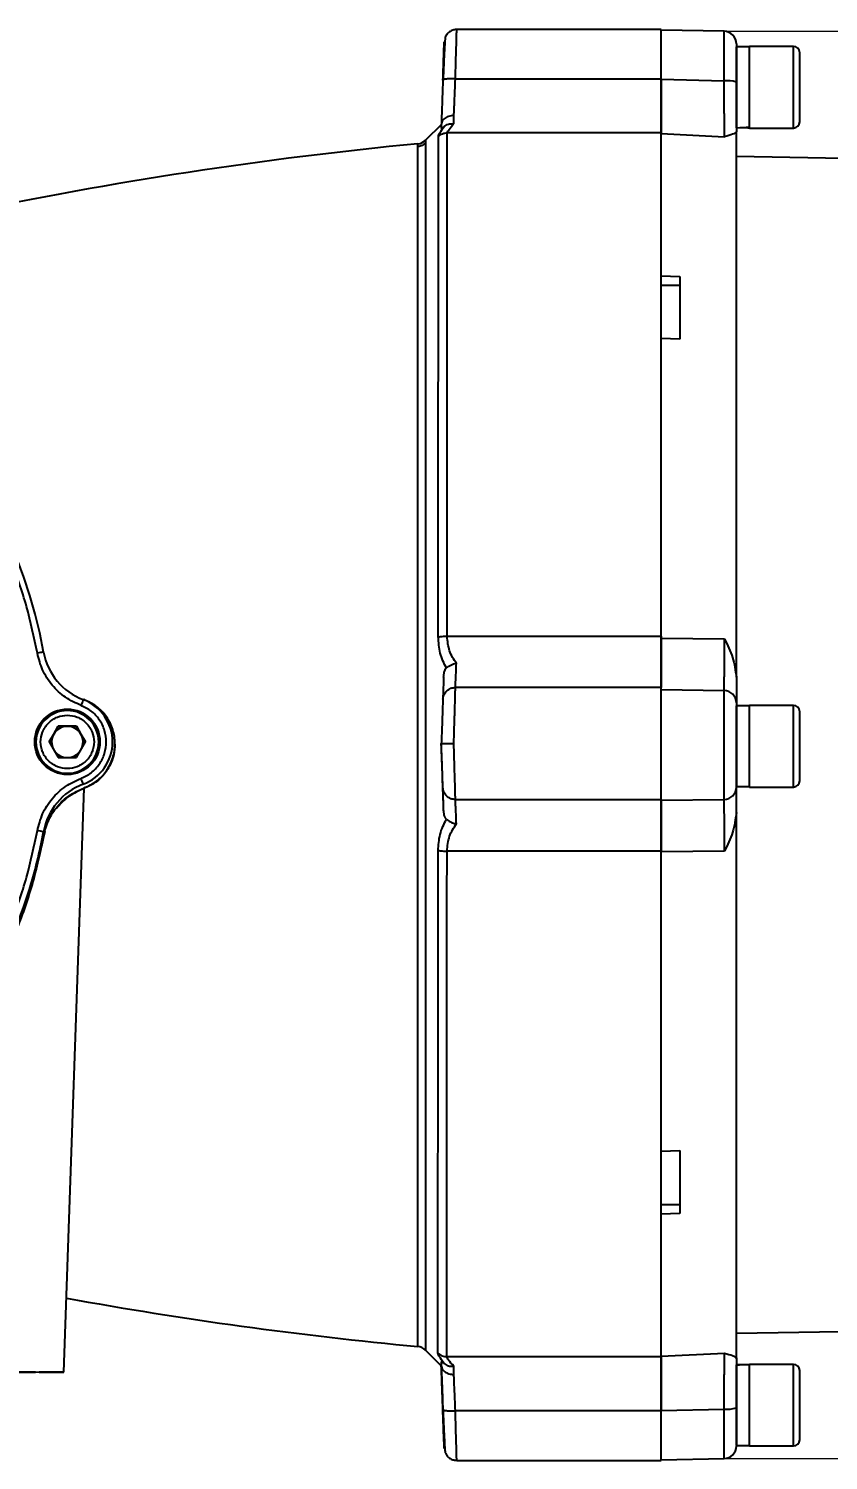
# Model space of a CAD drawing. Header units: millimetres. Extents: x 2379 to 4059, y 879 to 2067.
# Drawn here: x 3628 to 3755.4, y 1672 to 1900.1 of the extents above; entities that cross this region are included whole.
import ezdxf

# ---------------------------------------------------------------- set-up
doc = ezdxf.new("R2010")
doc.units = ezdxf.units.MM
doc.layers.add('AM_5', color=3, linetype='Continuous', lineweight=25)
doc.styles.add('SLDTEXTSTYLE1', font='txt.shx', dxfattribs={"width": 0.7, "bigfont": 'gbcbig.shx'})
doc.dimstyles.new('SLDDIMSTYLE12$0', dxfattribs={"dimtxt": 12, "dimasz": 10, "dimexe": 0, "dimexo": 0.0625, "dimgap": 0.875, "dimtad": 1, "dimdec": 1, "dimlfac": 1.8, "dimrnd": 1e-09, "dimzin": 12, "dimdsep": 46, "dimtxsty": 'SLDTEXTSTYLE1', "dimcen": 0.09, "dimdle": 8.16, "dimclrd": 3, "dimclre": 3, "dimadec": 0, "dimazin": 3, "dimtfac": 1, "dimtdec": 1, "dimtofl": 0, "dimtmove": 0, "dimatfit": 3, "dimfxl": 0, "dimfrac": 2, "dimtolj": 1, "dimlwd": 5, "dimlwe": 5, "dimarcsym": 0})

# ---------------------------------------------------------------- blocks, each defined once
blk = doc.blocks.new('*D34')
at = {"layer": 'AM_5', "color": 3, "lineweight": 5, "transparency": 16777216}
blk.add_line((3738.85, 1899.7), (3934.27, 1899.7), dxfattribs=at)
at = {"layer": 'AM_5', "color": 3, "linetype": 'Continuous', "lineweight": 5, "transparency": 16777216}
for p, q in [((3934.27, 1889.7), (3934.27, 1682.27)), ((3738.85, 1672.27), (3934.27, 1672.27))]:
    blk.add_line(p, q, dxfattribs=at)
at = {"layer": 'AM_5', "color": 3, "transparency": 16777216}
for points in [[(3932.6, 1889.7), (3935.93, 1889.7), (3934.27, 1899.7)], [(3932.6, 1682.27), (3935.93, 1682.27), (3934.27, 1672.27)]]:
    blk.add_solid(points, dxfattribs=at)
at = {"layer": 'Defpoints', "color": 0, "transparency": 16777216}
for p in [(3738.79, 1899.7), (3738.78, 1672.27), (3934.27, 1672.27)]:
    blk.add_point(p, dxfattribs=at)
at = {"layer": 'AM_5', "color": 0, "transparency": 16777216, "insert": (3927.39, 1785.99), "char_height": 12, "attachment_point": 5, "rotation": 90, "style": 'SLDTEXTSTYLE1'}
blk.add_mtext('\\A1;230', dxfattribs=at)

msp = doc.modelspace()

# ---------------------------------------------------------------- linework, layer by layer
at = {"color": 7, "linetype": 'Continuous', "lineweight": 25}
for p, q in [((3728.751, 1899.986), (3696.209, 1899.986)), ((3738.785, 1899.701), (3728.751, 1899.877)), ((3738.785, 1891.807), (3738.785, 1899.701)), ((3742.851, 1897.221), (3740.751, 1897.221)), ((3740.75, 1884.341), (3740.751, 1897.221)), ((3749.851, 1897.281), (3742.851, 1897.281)), ((3742.851, 1884.281), (3742.851, 1897.281)), ((3742.851, 1884.456), (3742.851, 1897.198)), ((3749.851, 1884.281), (3749.851, 1897.281)), ((3694.065, 1891.981), (3693.997, 1891.939)), ((3695.996, 1892.122), (3728.751, 1892.122)), ((3728.751, 1892.057), (3738.785, 1891.807)), ((3693.751, 1884.861), (3691.246, 1882.355)), ((3693.751, 1884.267), (3693.751, 1884.884)), ((3695.751, 1884.961), (3695.751, 1886.271)), ((3728.75, 1883.53), (3694.704, 1883.531)), ((3728.75, 1883.406), (3738.855, 1882.889)), ((3742.851, 1884.281), (3749.851, 1884.281)), ((3870.277, 1877.465), (3740.75, 1879.727)), ((3728.75, 1860.735), (3731.75, 1860.624)), ((3731.75, 1859.201), (3728.75, 1859.201)), ((3731.75, 1850.629), (3728.75, 1850.74)), ((3694.67, 1803.318), (3728.75, 1803.318)), ((3728.75, 1803.014), (3738.855, 1802.895)), ((3728.75, 1795.144), (3695.994, 1795.144)), ((3728.75, 1794.812), (3738.785, 1794.663)), ((3738.785, 1777.31), (3738.785, 1794.663)), ((3742.85, 1792.221), (3740.75, 1792.221)), ((3740.75, 1779.341), (3740.75, 1792.221)), ((3749.85, 1792.281), (3742.85, 1792.281)), ((3742.85, 1779.281), (3742.85, 1792.281)), ((3742.85, 1779.341), (3742.85, 1792.221)), ((3749.85, 1779.281), (3749.85, 1792.281)), ((3632.729, 1788.965), (3631.286, 1786.465)), ((3632.008, 1787.709), (3632.729, 1788.959)), ((3635.616, 1788.965), (3632.729, 1788.965)), ((3632.729, 1788.959), (3632.729, 1788.965)), ((3632.729, 1788.959), (3634.173, 1788.959)), ((3634.173, 1788.959), (3635.616, 1788.959)), ((3637.059, 1786.465), (3635.616, 1788.965)), ((3635.616, 1788.965), (3635.616, 1788.959)), ((3635.616, 1788.959), (3636.338, 1787.709)), ((3629.173, 1786.464), (3629.173, 1786.452)), ((3631.286, 1786.465), (3632.729, 1783.965)), ((3631.288, 1786.462), (3632.008, 1787.709)), ((3635.616, 1783.965), (3637.059, 1786.465)), ((3636.338, 1787.709), (3637.058, 1786.462)), ((3639.173, 1786.452), (3639.173, 1786.464)), ((3641.373, 1786.433), (3641.373, 1786.467)), ((3641.75, 1786.097), (3641.75, 1786.168)), ((3693.75, 1786.226), (3693.75, 1786.198)), ((3632.729, 1783.965), (3635.616, 1783.965)), ((3636.704, 1779.727), (3636.704, 1779.693)), ((3633.618, 1686.04), (3636.867, 1779.077)), ((3636.815, 1779.121), (3636.815, 1779.049)), ((3695.994, 1777.283), (3728.75, 1777.283)), ((3728.75, 1777.16), (3738.785, 1777.31)), ((3740.75, 1779.341), (3742.85, 1779.341)), ((3742.85, 1779.281), (3749.85, 1779.281)), ((3630.382, 1772.121), (3630.382, 1772.155)), ((3630.601, 1772.22), (3630.403, 1771.477)), ((3728.75, 1769.071), (3694.655, 1769.071)), ((3738.855, 1769.077), (3728.75, 1768.958)), ((3728.75, 1721.232), (3731.75, 1721.344)), ((3731.75, 1711.348), (3728.75, 1711.237)), ((3728.867, 1712.772), (3731.75, 1712.772)), ((3740.749, 1692.246), (3870.276, 1694.506)), ((3690.001, 1690.13), (3690.001, 1690.13)), ((3691.223, 1689.557), (3693.755, 1687.023)), ((3691.228, 1689.553), (3693.75, 1687.029)), ((3691.228, 1689.553), (3691.229, 1689.552)), ((3694.621, 1688.515), (3728.749, 1688.515)), ((3728.749, 1688.567), (3738.854, 1689.083)), ((3693.749, 1687.657), (3693.749, 1687.053)), ((3693.749, 1687.033), (3693.749, 1687.053)), ((3693.749, 1687.009), (3693.749, 1687.03)), ((3693.75, 1687.003), (3693.749, 1687.009)), ((3693.75, 1687.029), (3693.75, 1687.029)), ((3693.75, 1687.029), (3693.75, 1687.029)), ((3740.749, 1687.106), (3740.749, 1687.221)), ((3740.749, 1674.341), (3740.749, 1687.106)), ((3749.849, 1687.281), (3742.849, 1687.281)), ((3742.849, 1680.781), (3742.849, 1687.281)), ((3742.849, 1674.341), (3742.849, 1687.219)), ((3749.849, 1680.781), (3749.849, 1687.281)), ((3693.993, 1680.063), (3694.061, 1680.023)), ((3728.749, 1679.889), (3695.992, 1679.889)), ((3728.749, 1679.916), (3738.784, 1680.166)), ((3738.784, 1672.271), (3738.784, 1680.166)), ((3742.849, 1674.281), (3742.849, 1680.781)), ((3749.849, 1674.281), (3749.849, 1680.781)), ((3728.749, 1672.096), (3738.784, 1672.271)), ((3740.749, 1674.341), (3742.849, 1674.341)), ((3742.849, 1674.281), (3749.849, 1674.281)), ((3696.206, 1671.987), (3728.749, 1671.986))]:
    msp.add_line(p, q, dxfattribs=at)
at = {"color": 7, "linetype": 'Continuous', "lineweight": 25, "flags": 128}
msp.add_lwpolyline([(3695.749, 1685.685), (3695.749, 1685.865), (3695.749, 1686.039), (3695.749, 1686.209), (3695.749, 1686.374), (3695.749, 1686.534), (3695.749, 1686.688), (3695.749, 1686.838), (3695.749, 1686.982)], dxfattribs=at)
at = {"color": 7, "linetype": 'Continuous', "lineweight": 25}
msp.add_circle((3634.173, 1786.469), 5.2, dxfattribs=at)
for centre, radius, start, end in [((3738.751, 1897.702), 2, 359.99969, 88.99969), ((3749.851, 1896.281), 1, 359.99969, 89.99969), ((3739.266, 1886.478), 5.35, 73.89589, 95.15802), ((3749.851, 1885.281), 1, 269.99969, 359.99969), ((3689.831, 1883.767), 2, 275.4893, 315.06662), ((3752.861, 1227.892), 656.897, 95.489386, 101.924805), ((3551.673, 1786.467), 80, 10.30617, 79.69396), ((3650.879, 1683.87), 118.693, 99.94425, 100.42679), ((3640.221, 1802.569), 10, 190.30615, 249.41337), ((3945.485, 1676.427), 330.126, 159.28349, 159.4567), ((3634.173, 1786.467), 7.2, 359.99987, 69.41339), ((3738.755, 1792.668), 1.995, 0.12453, 89.12989), ((3634.173, 1786.452), 5.2, 0.00011, 179.99974), ((3634.173, 1786.464), 5, 359.99995, 179.99959), ((3749.85, 1791.281), 1, 359.99969, 89.99969), ((3634.173, 1786.459), 2.5, 89.99966, 149.9996), ((3634.173, 1786.459), 2.5, 29.99978, 89.99971), ((3634.173, 1786.464), 5, 179.99978, 359.99975), ((3634.173, 1786.452), 5, 179.99978, 359.99975), ((3634.173, 1786.459), 2.5, 149.99962, 207.09742), ((3634.173, 1786.459), 2.5, 332.90197, 29.99975), ((3634.173, 1786.467), 7.2, 290.58661, 359.99981), ((3634.173, 1786.459), 2.5, 212.9021, 265.89476), ((3634.173, 1786.459), 2.5, 274.10462, 327.09726), ((3640.221, 1770.366), 10, 110.58663, 169.69385), ((3322.809, 1662.628), 335.026, 20.45808, 20.62944), ((3749.85, 1780.281), 1, 269.99969, 359.99969), ((3738.755, 1779.305), 1.995, 270.86948, 359.87485), ((3551.673, 1786.467), 80, 280.30604, 349.69383), ((3551.75, 1786.095), 80, 281.36448, 349.47139), ((3551.673, 1786.433), 80, 342.76842, 349.69388), ((3608.349, 1655.184), 119.028, 79.33268, 79.81423), ((3640.221, 1770.331), 10, 168.01767, 169.69388), ((3751.572, 2344.135), 656.897, 259.692209, 264.621686), ((3689.814, 1688.139), 2, 45.01628, 84.62182), ((3689.814, 1688.138), 2, 44.96902, 84.62197), ((3749.849, 1686.281), 1, 359.99969, 89.99969), ((3739.265, 1685.494), 5.35, 264.84135, 286.10349), ((3749.849, 1675.281), 1, 269.99969, 359.99969), ((3738.749, 1674.271), 2, 270.99969, 359.99969)]:
    msp.add_arc(centre, radius, start, end, dxfattribs=at)
for centre, major_axis, ratio, start_param, end_param in [((3740.751, 1890.781), (11.154, 0), 0.5773503, 4.712389, 4.9017857), ((3742.851, 1890.781), (11.154, 0), 0.5773503, 4.6181163, 4.712389), ((3693.872, 1782.483), (-3.458, 99.039), 0.0000745, 4.6429335, 4.7499054), ((3690.412, 1782.605), (-3.337, 95.576), 0.0000745, 3.1448209, 3.1516235), ((3740.749, 1680.781), (11.154, 0), 0.5773503, 1.4765235, 1.5707963), ((3742.849, 1680.781), (11.154, 0), 0.5773503, 1.5707963, 1.760193)]:
    msp.add_ellipse(centre, major_axis=major_axis, ratio=ratio, start_param=start_param, end_param=end_param, dxfattribs=at)
for points, knots in [([(3694.375, 1898.781), (3694.359, 1898.655), (3694.327, 1898.405), (3694.243, 1896.834), (3694.142, 1894.636), (3694.068, 1892.864), (3694.031, 1891.983)], [0, 0, 0, 0, 0.254696, 0.5062842, 0.7546307, 1, 1, 1, 1]), ([(3696.288, 1899.985), (3696.1, 1899.977), (3695.71, 1899.96), (3695.154, 1899.717), (3694.667, 1899.322), (3694.47, 1898.957), (3694.372, 1898.775)], [0, 0, 0, 0, 0.23334994, 0.48489099, 0.74450802, 1, 1, 1, 1]), ([(3695.996, 1892.122), (3696.012, 1892.721), (3696.043, 1893.861), (3696.094, 1895.753), (3696.135, 1897.23), (3696.164, 1898.29), (3696.18, 1898.897), (3696.2, 1899.639), (3696.215, 1900.151), (3696.209, 1899.963), (3696.209, 1899.951)], [0, 0, 0, 0, 0.1406686, 0.2673929, 0.4783479, 0.5663563, 0.6529404, 0.7381007, 0.9838874, 1, 1, 1, 1]), ([(3728.751, 1892.122), (3728.751, 1893.184), (3728.751, 1895.31), (3728.751, 1897.879), (3728.751, 1899.647), (3728.751, 1899.871), (3728.751, 1899.983)], [0, 0, 0, 0, 0.2503661, 0.5007322, 0.7510982, 1, 1, 1, 1]), ([(3694.099, 1894.824), (3694.108, 1895.093), (3694.145, 1896.137), (3694.179, 1897.134), (3694.206, 1897.908), (3694.209, 1897.979), (3694.21, 1898.021)], [0, 0, 0, 0, 0.1366129, 0.5304212, 0.7239462, 1, 1, 1, 1]), ([(3750.851, 1890.781), (3750.851, 1891.473), (3750.851, 1892.537), (3750.851, 1893.818), (3750.851, 1894.699), (3750.851, 1895.409), (3750.851, 1896.094), (3750.851, 1896.207), (3750.851, 1896.281)], [0, 0, 0, 0, 0.2394568, 0.3683607, 0.5, 0.6316393, 0.7605432, 1, 1, 1, 1]), ([(3693.997, 1891.91), (3694.023, 1892.65), (3694.06, 1893.704), (3694.09, 1894.568), (3694.099, 1894.824)], [0, 0, 0, 0, 0.7030079, 1, 1, 1, 1]), ([(3693.997, 1891.939), (3693.979, 1891.418), (3693.943, 1890.402), (3693.894, 1888.98), (3693.826, 1887.033), (3693.782, 1885.788), (3693.751, 1884.902)], [0, 0, 0, 0, 0.1983107, 0.386023, 0.5632417, 1, 1, 1, 1]), ([(3695.996, 1892.122), (3695.745, 1892.127), (3695.359, 1892.135), (3694.895, 1892.12), (3694.575, 1892.098), (3694.32, 1892.067), (3694.116, 1892.029), (3694.082, 1891.997), (3694.065, 1891.981)], [0, 0, 0, 0, 0.2702959, 0.4157421, 0.5642569, 0.7127719, 0.8582187, 1, 1, 1, 1]), ([(3695.751, 1886.271), (3695.782, 1887.021), (3695.833, 1888.217), (3695.919, 1890.271), (3695.969, 1891.484), (3695.996, 1892.122)], [0, 0, 0, 0, 0.442556, 0.7070771, 1, 1, 1, 1]), ([(3728.75, 1883.406), (3728.75, 1883.687), (3728.75, 1884.249), (3728.751, 1886.267), (3728.751, 1888.916), (3728.751, 1891.009), (3728.751, 1892.057)], [0, 0, 0, 0, 0.25004665, 0.49944856, 0.74939592, 1, 1, 1, 1]), ([(3738.855, 1882.889), (3738.855, 1883.164), (3738.854, 1883.535), (3738.848, 1884.489), (3738.844, 1885.168), (3738.839, 1885.983), (3738.829, 1887.002), (3738.816, 1888.313), (3738.802, 1889.942), (3738.791, 1891.166), (3738.785, 1891.807)], [0, 0, 0, 0, 0.2442896, 0.3290361, 0.4144898, 0.500125, 0.5979924, 0.7157703, 0.8510724, 1, 1, 1, 1]), ([(3740.751, 1891.618), (3740.751, 1890.859), (3740.751, 1889.344), (3740.751, 1887.215), (3740.75, 1885.258), (3740.75, 1884.194), (3740.75, 1883.66)], [0, 0, 0, 0, 0.2507669, 0.5000113, 0.749245, 1, 1, 1, 1]), ([(3750.851, 1885.281), (3750.851, 1885.354), (3750.851, 1885.467), (3750.851, 1886.153), (3750.851, 1886.863), (3750.851, 1887.744), (3750.851, 1889.025), (3750.851, 1890.089), (3750.851, 1890.781)], [0, 0, 0, 0, 0.2394568, 0.3683607, 0.5, 0.6316393, 0.7605432, 1, 1, 1, 1]), ([(3693.29, 1882.953), (3693.33, 1883.115), (3693.415, 1883.456), (3693.938, 1884.156), (3694.211, 1884.521)], [0, 0, 0, 0, 0.4772622, 1, 1, 1, 1]), ([(3695.751, 1886.271), (3695.606, 1886.267), (3695.318, 1886.257), (3694.891, 1886.155), (3694.507, 1885.991), (3694.193, 1885.772), (3693.96, 1885.52), (3693.794, 1885.229), (3693.766, 1885.014), (3693.751, 1884.902)], [0, 0, 0, 0, 0.14037969, 0.27934696, 0.43421745, 0.57550646, 0.70514845, 0.84665009, 1, 1, 1, 1]), ([(3694.211, 1884.521), (3694.156, 1884.473), (3694.024, 1884.358), (3693.858, 1884.245), (3693.765, 1884.216), (3693.755, 1884.252), (3693.751, 1884.267)], [0, 0, 0, 0, 0.1458908, 0.3468199, 0.7287309, 1, 1, 1, 1]), ([(3694.211, 1884.521), (3694.308, 1884.598), (3694.508, 1884.755), (3694.871, 1884.898), (3695.289, 1884.984), (3695.584, 1884.97), (3695.751, 1884.961)], [0, 0, 0, 0, 0.23953147, 0.4944886, 0.71426187, 1, 1, 1, 1]), ([(3694.704, 1883.531), (3694.758, 1883.687), (3694.865, 1884.003), (3695.454, 1884.64), (3695.751, 1884.961)], [0, 0, 0, 0, 0.4963659, 1, 1, 1, 1]), ([(3691.246, 1882.345), (3691.246, 1882.35), (3691.246, 1882.354), (3691.246, 1881.903), (3691.246, 1881.9)], [0, 0, 0, 0, 0.9916131, 1, 1, 1, 1]), ([(3693.255, 1803.216), (3693.256, 1805.952), (3693.259, 1811.327), (3693.262, 1819.041), (3693.265, 1826.273), (3693.268, 1832.994), (3693.271, 1839.196), (3693.274, 1845.754), (3693.277, 1852.412), (3693.28, 1858.882), (3693.282, 1864.321), (3693.285, 1868.82), (3693.287, 1872.48), (3693.288, 1875.404), (3693.289, 1877.697), (3693.29, 1879.615), (3693.29, 1881.117), (3693.291, 1882.229), (3693.29, 1882.735), (3693.29, 1882.953)], [0, 0, 0, 0, 0.069544, 0.1366662, 0.2013664, 0.2636441, 0.3234991, 0.380931, 0.462516, 0.5386511, 0.6093347, 0.6745656, 0.7343428, 0.7886652, 0.8375319, 0.880942, 0.9303299, 0.9700165, 1, 1, 1, 1]), ([(3693.29, 1882.953), (3693.387, 1883.039), (3693.584, 1883.212), (3693.937, 1883.392), (3694.314, 1883.51), (3694.575, 1883.524), (3694.704, 1883.531)], [0, 0, 0, 0, 0.249112, 0.5020683, 0.7539601, 1, 1, 1, 1]), ([(3694.67, 1803.318), (3694.671, 1806.275), (3694.674, 1812.123), (3694.677, 1820.548), (3694.681, 1828.528), (3694.684, 1836.807), (3694.688, 1845.17), (3694.691, 1853.343), (3694.694, 1860.508), (3694.697, 1866.668), (3694.699, 1871.841), (3694.701, 1876.071), (3694.702, 1879.389), (3694.704, 1881.922), (3694.704, 1883.002), (3694.704, 1883.531)], [0, 0, 0, 0, 0.07474512, 0.1478589, 0.21934128, 0.28919219, 0.37976848, 0.46744598, 0.55222439, 0.63410347, 0.71308294, 0.78916257, 0.86234211, 0.93262132, 1, 1, 1, 1]), ([(3728.75, 1870.874), (3728.75, 1870.961), (3728.75, 1872.678), (3728.75, 1875.393), (3728.75, 1878.903), (3728.75, 1881.639), (3728.75, 1882.817), (3728.75, 1883.406)], [0, 0, 0, 0, 0.0131672, 0.2598754, 0.5065836, 0.7532918, 1, 1, 1, 1]), ([(3740.75, 1883.66), (3740.605, 1883.54), (3740.312, 1883.299), (3739.342, 1883.026), (3738.855, 1882.889)], [0, 0, 0, 0, 0.4975573, 1, 1, 1, 1]), ([(3690.001, 1690.13), (3690.001, 1690.219), (3690.001, 1690.4), (3690.002, 1691.746), (3690.002, 1693.912), (3690.002, 1696.993), (3690.003, 1700.977), (3690.003, 1704.685), (3690.003, 1707.529), (3690.003, 1709.161), (3690.004, 1710.864), (3690.004, 1712.638), (3690.004, 1714.483), (3690.004, 1716.397), (3690.004, 1719.283), (3690.005, 1723.457), (3690.006, 1729.322), (3690.007, 1736.186), (3690.008, 1743.132), (3690.008, 1749.904), (3690.009, 1756.274), (3690.009, 1763.124), (3690.01, 1770.436), (3690.011, 1778.182), (3690.012, 1786.197), (3690.012, 1794.202), (3690.013, 1801.917), (3690.014, 1809.202), (3690.014, 1816.028), (3690.015, 1822.38), (3690.016, 1828.465), (3690.016, 1834.236), (3690.017, 1839.649), (3690.018, 1843.509), (3690.018, 1846.063), (3690.018, 1847.509), (3690.018, 1848.895), (3690.018, 1850.223), (3690.019, 1851.494), (3690.019, 1852.71), (3690.019, 1855.827), (3690.02, 1860.551), (3690.02, 1866.276), (3690.021, 1871.12), (3690.021, 1875.065), (3690.021, 1878.111), (3690.022, 1880.242), (3690.022, 1881.552), (3690.022, 1881.702), (3690.022, 1881.776)], [0, 0, 0, 0, 0.0296529, 0.0597596, 0.0903203, 0.121335, 0.1528036, 0.1847262, 0.1939339, 0.2031788, 0.2124607, 0.2217798, 0.231136, 0.2405293, 0.2499597, 0.2723294, 0.297237, 0.3246821, 0.3546643, 0.3760668, 0.3985975, 0.4222564, 0.4470433, 0.4729582, 0.5000012, 0.5269362, 0.5527631, 0.5774817, 0.6010919, 0.6235936, 0.6449867, 0.6676297, 0.6888821, 0.7087436, 0.7151195, 0.7213375, 0.7273978, 0.7333003, 0.739045, 0.7446319, 0.750061, 0.7827354, 0.8150007, 0.8468569, 0.878304, 0.9093419, 0.9399706, 0.97019, 1, 1, 1, 1]), ([(3691.253, 1881.91), (3691.073, 1881.759), (3690.714, 1881.458), (3690.253, 1881.371), (3690.022, 1881.328)], [0, 0, 0, 0, 0.49992892, 1, 1, 1, 1]), ([(3691.246, 1881.9), (3691.246, 1881.511), (3691.246, 1880.731), (3691.246, 1878.403), (3691.246, 1875.247), (3691.245, 1871.212), (3691.245, 1866.362), (3691.244, 1860.737), (3691.244, 1854.393), (3691.243, 1847.39), (3691.242, 1839.795), (3691.242, 1831.683), (3691.241, 1823.13), (3691.24, 1814.22), (3691.239, 1805.037), (3691.238, 1795.671), (3691.237, 1786.211), (3691.236, 1776.749), (3691.235, 1767.376), (3691.234, 1758.181), (3691.234, 1749.253), (3691.233, 1740.679), (3691.232, 1732.54), (3691.231, 1724.916), (3691.23, 1717.879), (3691.23, 1711.497), (3691.229, 1705.832), (3691.229, 1700.937), (3691.228, 1696.862), (3691.228, 1693.64), (3691.228, 1691.324), (3691.228, 1689.852), (3691.228, 1689.653), (3691.228, 1689.553)], [0, 0, 0, 0, 0.03199971, 0.06426639, 0.09653306, 0.12879974, 0.16106642, 0.19333309, 0.22559977, 0.25786645, 0.29013312, 0.3223998, 0.35466647, 0.38693315, 0.41919983, 0.4514665, 0.48373318, 0.51599986, 0.54826653, 0.58053321, 0.61279988, 0.64506656, 0.67733324, 0.70959991, 0.74186659, 0.77413327, 0.80639994, 0.83866662, 0.87093329, 0.90319997, 0.93546665, 0.96773332, 1, 1, 1, 1]), ([(3728.75, 1860.735), (3728.75, 1862.681), (3728.75, 1864.723), (3728.75, 1866.424), (3728.75, 1866.504)], [0, 0, 0, 0, 0.9524087, 1, 1, 1, 1]), ([(3629.398, 1800.603), (3628.872, 1803.099), (3627.809, 1808.136), (3625.271, 1815.513), (3622.001, 1822.755), (3617.939, 1829.734), (3613.127, 1836.337), (3607.635, 1842.431), (3601.541, 1847.923), (3594.938, 1852.735), (3587.959, 1856.798), (3580.717, 1860.067), (3573.34, 1862.606), (3568.302, 1863.668), (3565.806, 1864.195)], [0, 0, 0, 0, 0.07995876, 0.16137147, 0.24414236, 0.32889261, 0.41421659, 0.49999999, 0.58577836, 0.67110241, 0.75585763, 0.83862366, 0.92003884, 1, 1, 1, 1]), ([(3728.75, 1850.74), (3728.75, 1851.973), (3728.75, 1854.958), (3728.75, 1857.631), (3728.75, 1859.201)], [0, 0, 0, 0, 0.4130428, 1, 1, 1, 1]), ([(3693.255, 1803.216), (3693.352, 1803.231), (3693.548, 1803.262), (3693.9, 1803.294), (3694.278, 1803.315), (3694.54, 1803.317), (3694.67, 1803.318)], [0, 0, 0, 0, 0.2475722, 0.5, 0.7524278, 1, 1, 1, 1]), ([(3694.561, 1798.254), (3694.181, 1799.014), (3693.445, 1800.489), (3693.317, 1802.325), (3693.255, 1803.216)], [0, 0, 0, 0, 0.5146876, 1, 1, 1, 1]), ([(3696.156, 1798.999), (3695.739, 1799.621), (3694.913, 1800.853), (3694.75, 1802.502), (3694.67, 1803.318)], [0, 0, 0, 0, 0.5050283, 1, 1, 1, 1]), ([(3728.75, 1794.812), (3728.75, 1795.038), (3728.75, 1795.491), (3728.75, 1797.369), (3728.75, 1799.914), (3728.75, 1801.98), (3728.75, 1803.014)], [0, 0, 0, 0, 0.2500652, 0.4994456, 0.7493864, 1, 1, 1, 1]), ([(3738.785, 1794.663), (3738.791, 1794.759), (3738.802, 1794.944), (3738.814, 1795.546), (3738.824, 1796.161), (3738.832, 1796.703), (3738.844, 1797.798), (3738.852, 1799.757), (3738.854, 1801.864), (3738.855, 1802.895)], [0, 0, 0, 0, 0.1490589, 0.284486, 0.365253, 0.4374072, 0.5004523, 0.7554674, 1, 1, 1, 1]), ([(3738.855, 1802.895), (3739.342, 1801.924), (3740.312, 1799.99), (3740.604, 1797.844), (3740.75, 1796.776)], [0, 0, 0, 0, 0.5024427, 1, 1, 1, 1]), ([(3636.353, 1792.273), (3635.506, 1792.664), (3633.783, 1793.46), (3631.691, 1795.45), (3630.107, 1797.863), (3629.632, 1799.7), (3629.398, 1800.603)], [0, 0, 0, 0, 0.2457963, 0.5, 0.7542037, 1, 1, 1, 1]), ([(3694.12, 1796.795), (3694.141, 1797.065), (3694.172, 1797.469), (3694.336, 1797.946), (3694.466, 1798.16), (3694.546, 1798.24), (3694.561, 1798.254)], [0, 0, 0, 0, 0.5019977, 0.7519527, 0.9535485, 1, 1, 1, 1]), ([(3694.561, 1798.254), (3694.659, 1798.338), (3694.861, 1798.511), (3695.252, 1798.725), (3695.691, 1798.899), (3696, 1798.966), (3696.156, 1798.999)], [0, 0, 0, 0, 0.2386671, 0.4926942, 0.7442037, 1, 1, 1, 1]), ([(3695.994, 1795.144), (3695.999, 1795.254), (3696.008, 1795.478), (3696.042, 1796.28), (3696.09, 1797.422), (3696.134, 1798.467), (3696.156, 1798.999)], [0, 0, 0, 0, 0.2356127, 0.4808109, 0.7356041, 1, 1, 1, 1]), ([(3694.12, 1796.795), (3694.104, 1796.343), (3694.073, 1795.437), (3694.036, 1794.391), (3694.008, 1793.586), (3693.999, 1793.347), (3693.995, 1793.228)], [0, 0, 0, 0, 0.2423696, 0.4853152, 0.7431963, 1, 1, 1, 1]), ([(3740.75, 1796.776), (3740.75, 1796.223), (3740.75, 1795.121), (3740.75, 1793.902), (3740.75, 1793.015), (3740.75, 1792.787), (3740.75, 1792.672)], [0, 0, 0, 0, 0.250755, 0.4999887, 0.7492331, 1, 1, 1, 1]), ([(3693.995, 1793.228), (3693.988, 1793.035), (3693.975, 1792.649), (3693.916, 1790.989), (3693.839, 1788.778), (3693.78, 1787.077), (3693.75, 1786.226)], [0, 0, 0, 0, 0.2501088, 0.5000493, 0.7500207, 1, 1, 1, 1]), ([(3693.995, 1793.228), (3694.03, 1793.472), (3694.104, 1793.979), (3694.572, 1794.623), (3695.236, 1795.063), (3695.748, 1795.118), (3695.994, 1795.144)], [0, 0, 0, 0, 0.2409388, 0.5005407, 0.7598409, 1, 1, 1, 1]), ([(3695.751, 1786.23), (3695.771, 1786.976), (3695.805, 1788.23), (3695.862, 1790.283), (3695.92, 1792.433), (3695.974, 1794.424), (3695.987, 1794.909), (3695.994, 1795.144)], [0, 0, 0, 0, 0.1721657, 0.2895759, 0.5005369, 0.7581236, 1, 1, 1, 1]), ([(3728.75, 1781.736), (3728.75, 1782.162), (3728.75, 1783.489), (3728.75, 1786.25), (3728.75, 1789.482), (3728.75, 1792.3), (3728.75, 1794.405), (3728.75, 1794.898), (3728.75, 1795.144)], [0, 0, 0, 0, 0.0861586, 0.2689269, 0.4516951, 0.6344634, 0.8172317, 1, 1, 1, 1]), ([(3640.373, 1786.469), (3640.32, 1787.081), (3640.213, 1788.334), (3639.342, 1790.05), (3638.042, 1791.468), (3636.907, 1792.009), (3636.353, 1792.273)], [0, 0, 0, 0, 0.24417795, 0.5, 0.75582205, 1, 1, 1, 1]), ([(3750.85, 1780.281), (3750.85, 1780.354), (3750.85, 1780.467), (3750.85, 1781.153), (3750.85, 1781.863), (3750.85, 1782.744), (3750.85, 1784.025), (3750.85, 1785.781), (3750.85, 1787.537), (3750.85, 1788.818), (3750.85, 1789.699), (3750.85, 1790.409), (3750.85, 1791.094), (3750.85, 1791.207), (3750.85, 1791.281)], [0, 0, 0, 0, 0.1197284, 0.1841803, 0.25, 0.3158197, 0.3802716, 0.5, 0.6197284, 0.6841803, 0.75, 0.8158197, 0.8802716, 1, 1, 1, 1]), ([(3629.923, 1786.465), (3629.979, 1787), (3630.067, 1787.822), (3630.597, 1788.812), (3631.145, 1789.492), (3631.826, 1790.044), (3632.816, 1790.557), (3634.173, 1790.818), (3635.53, 1790.557), (3636.519, 1790.044), (3637.2, 1789.492), (3637.749, 1788.812), (3638.279, 1787.822), (3638.366, 1787), (3638.423, 1786.465)], [0, 0, 0, 0, 0.11972842, 0.18418033, 0.25, 0.31581967, 0.38027158, 0.5, 0.61972842, 0.68418033, 0.75, 0.81581967, 0.88027158, 1, 1, 1, 1]), ([(3638.423, 1786.465), (3638.366, 1785.931), (3638.279, 1785.108), (3637.749, 1784.118), (3637.2, 1783.438), (3636.519, 1782.886), (3635.53, 1782.373), (3634.173, 1782.113), (3632.816, 1782.373), (3631.826, 1782.886), (3631.145, 1783.439), (3630.597, 1784.118), (3630.067, 1785.108), (3629.979, 1785.931), (3629.923, 1786.465)], [0, 0, 0, 0, 0.1197284, 0.1841803, 0.25, 0.3158197, 0.3802716, 0.5, 0.6197284, 0.6841803, 0.75, 0.8158197, 0.8802716, 1, 1, 1, 1]), ([(3636.353, 1780.665), (3636.907, 1780.93), (3638.042, 1781.471), (3639.342, 1782.889), (3640.213, 1784.605), (3640.32, 1785.858), (3640.373, 1786.469)], [0, 0, 0, 0, 0.244178, 0.5, 0.755822, 1, 1, 1, 1]), ([(3641.75, 1786.097), (3641.714, 1785.54), (3641.648, 1784.506), (3641.081, 1782.841), (3640.096, 1781.255), (3638.598, 1779.854), (3637.403, 1779.315), (3636.815, 1779.049)], [0, 0, 0, 0, 0.1824675, 0.3387374, 0.5719456, 0.7894595, 1, 1, 1, 1]), ([(3693.75, 1786.226), (3693.77, 1786.226), (3693.802, 1786.228), (3694.02, 1786.229), (3694.289, 1786.229), (3694.634, 1786.229), (3695.115, 1786.229), (3695.501, 1786.229), (3695.751, 1786.23)], [0, 0, 0, 0, 0.2060336, 0.3367467, 0.4847907, 0.6326865, 0.7619928, 1, 1, 1, 1]), ([(3693.995, 1779.197), (3693.988, 1779.396), (3693.974, 1779.793), (3693.916, 1781.466), (3693.839, 1783.681), (3693.78, 1785.378), (3693.75, 1786.226)], [0, 0, 0, 0, 0.2517027, 0.5016332, 0.7507978, 1, 1, 1, 1]), ([(3695.994, 1777.283), (3695.987, 1777.523), (3695.974, 1778.02), (3695.919, 1780.03), (3695.861, 1782.188), (3695.805, 1784.236), (3695.771, 1785.487), (3695.751, 1786.23)], [0, 0, 0, 0, 0.2427621, 0.5013465, 0.7114494, 0.8284362, 1, 1, 1, 1]), ([(3629.398, 1772.336), (3629.632, 1773.239), (3630.107, 1775.076), (3631.691, 1777.489), (3633.783, 1779.479), (3635.506, 1780.274), (3636.353, 1780.665)], [0, 0, 0, 0, 0.2457963, 0.5, 0.7542037, 1, 1, 1, 1]), ([(3636.815, 1779.049), (3635.989, 1778.683), (3634.28, 1777.924), (3633.019, 1776.541), (3632.368, 1775.826)], [0, 0, 0, 0, 0.4833289, 1, 1, 1, 1]), ([(3695.994, 1777.283), (3695.748, 1777.309), (3695.236, 1777.363), (3694.571, 1777.803), (3694.103, 1778.447), (3694.03, 1778.953), (3693.995, 1779.197)], [0, 0, 0, 0, 0.2401596, 0.4994595, 0.7590609, 1, 1, 1, 1]), ([(3694.12, 1775.61), (3694.104, 1776.072), (3694.071, 1776.997), (3694.035, 1778.046), (3694.007, 1778.839), (3693.999, 1779.078), (3693.995, 1779.197)], [0, 0, 0, 0, 0.2474466, 0.4951672, 0.7474842, 1, 1, 1, 1]), ([(3696.155, 1773.411), (3696.133, 1773.943), (3696.09, 1774.989), (3696.042, 1776.134), (3696.008, 1776.942), (3695.998, 1777.171), (3695.994, 1777.283)], [0, 0, 0, 0, 0.26432, 0.5190878, 0.7643113, 1, 1, 1, 1]), ([(3738.855, 1769.077), (3738.854, 1770.112), (3738.853, 1771.504), (3738.848, 1773.039), (3738.843, 1773.919), (3738.838, 1774.758), (3738.828, 1775.584), (3738.815, 1776.366), (3738.802, 1777.028), (3738.791, 1777.213), (3738.785, 1777.31)], [0, 0, 0, 0, 0.2442896, 0.329036, 0.4144898, 0.500125, 0.5979924, 0.7157703, 0.8510724, 1, 1, 1, 1]), ([(3740.75, 1775.197), (3740.75, 1775.749), (3740.75, 1776.851), (3740.75, 1778.07), (3740.75, 1778.957), (3740.75, 1779.186), (3740.75, 1779.3)], [0, 0, 0, 0, 0.250755, 0.4999887, 0.7492331, 1, 1, 1, 1]), ([(3694.558, 1774.157), (3694.496, 1774.233), (3694.347, 1774.413), (3694.175, 1774.922), (3694.141, 1775.342), (3694.12, 1775.61)], [0, 0, 0, 0, 0.2096697, 0.4969081, 1, 1, 1, 1]), ([(3728.75, 1768.958), (3728.75, 1769.99), (3728.75, 1772.052), (3728.75, 1774.596), (3728.75, 1776.478), (3728.75, 1776.933), (3728.75, 1777.16)], [0, 0, 0, 0, 0.2500466, 0.4994486, 0.7493959, 1, 1, 1, 1]), ([(3740.75, 1775.197), (3740.604, 1774.129), (3740.312, 1771.982), (3739.342, 1770.049), (3738.855, 1769.077)], [0, 0, 0, 0, 0.4975573, 1, 1, 1, 1]), ([(3693.241, 1769.172), (3693.3, 1770.041), (3693.427, 1771.886), (3694.167, 1773.371), (3694.558, 1774.157)], [0, 0, 0, 0, 0.4710631, 1, 1, 1, 1]), ([(3694.558, 1774.157), (3694.647, 1774.08), (3694.831, 1773.922), (3695.169, 1773.729), (3695.609, 1773.534), (3695.945, 1773.459), (3696.155, 1773.411)], [0, 0, 0, 0, 0.2180112, 0.4512605, 0.6551007, 1, 1, 1, 1]), ([(3694.655, 1769.071), (3694.737, 1769.891), (3694.903, 1771.548), (3695.735, 1772.786), (3696.155, 1773.411)], [0, 0, 0, 0, 0.4949431, 1, 1, 1, 1]), ([(3565.806, 1708.744), (3568.302, 1709.271), (3573.34, 1710.333), (3580.717, 1712.872), (3587.959, 1716.141), (3594.938, 1720.203), (3601.541, 1725.015), (3607.634, 1730.508), (3613.127, 1736.601), (3617.939, 1743.204), (3622.001, 1750.183), (3625.271, 1757.425), (3627.809, 1764.802), (3628.872, 1769.84), (3629.398, 1772.336)], [0, 0, 0, 0, 0.0799588, 0.1613715, 0.2441424, 0.3288926, 0.4142166, 0.5, 0.5857784, 0.6711024, 0.7558576, 0.8386237, 0.9200388, 1, 1, 1, 1]), ([(3693.206, 1689.093), (3693.206, 1689.634), (3693.207, 1690.739), (3693.208, 1693.312), (3693.209, 1696.67), (3693.211, 1700.934), (3693.213, 1706.133), (3693.216, 1712.307), (3693.219, 1719.471), (3693.223, 1727.624), (3693.226, 1735.95), (3693.23, 1744.179), (3693.233, 1752.1), (3693.237, 1760.453), (3693.239, 1766.245), (3693.241, 1769.172)], [0, 0, 0, 0, 0.0678553, 0.1385233, 0.2120041, 0.2882979, 0.3674046, 0.4493245, 0.5340576, 0.6216041, 0.7119641, 0.781597, 0.8528139, 0.9256148, 1, 1, 1, 1]), ([(3693.241, 1769.172), (3693.338, 1769.157), (3693.535, 1769.127), (3693.889, 1769.096), (3694.266, 1769.075), (3694.527, 1769.073), (3694.655, 1769.071)], [0, 0, 0, 0, 0.2497399, 0.5029105, 0.7545831, 1, 1, 1, 1]), ([(3694.621, 1688.515), (3694.621, 1689.055), (3694.622, 1690.158), (3694.623, 1692.725), (3694.624, 1696.077), (3694.626, 1700.34), (3694.629, 1705.546), (3694.631, 1711.738), (3694.634, 1718.934), (3694.638, 1727.136), (3694.641, 1735.524), (3694.645, 1743.822), (3694.648, 1751.818), (3694.652, 1760.257), (3694.654, 1766.112), (3694.655, 1769.071)], [0, 0, 0, 0, 0.06735202, 0.13760942, 0.210772, 0.28683951, 0.36581171, 0.44768837, 0.53246921, 0.62015397, 0.71074238, 0.78060555, 0.85210293, 0.92523443, 1, 1, 1, 1]), ([(3728.75, 1712.772), (3728.75, 1714.341), (3728.75, 1717.014), (3728.75, 1719.999), (3728.75, 1721.232)], [0, 0, 0, 0, 0.5869572, 1, 1, 1, 1]), ([(3694.201, 1687.411), (3693.906, 1687.803), (3693.342, 1688.554), (3693.25, 1688.919), (3693.206, 1689.093)], [0, 0, 0, 0, 0.5227417, 1, 1, 1, 1]), ([(3693.206, 1689.093), (3693.303, 1689.008), (3693.499, 1688.835), (3693.851, 1688.655), (3694.229, 1688.537), (3694.491, 1688.523), (3694.621, 1688.515)], [0, 0, 0, 0, 0.24757148, 0.49999997, 0.75242847, 1, 1, 1, 1]), ([(3695.749, 1686.982), (3695.43, 1687.326), (3694.796, 1688.007), (3694.679, 1688.347), (3694.621, 1688.515)], [0, 0, 0, 0, 0.5038209, 1, 1, 1, 1]), ([(3728.749, 1679.916), (3728.749, 1680.961), (3728.749, 1683.05), (3728.749, 1685.698), (3728.749, 1687.72), (3728.749, 1688.284), (3728.749, 1688.567)], [0, 0, 0, 0, 0.2500652, 0.4994456, 0.7493864, 1, 1, 1, 1]), ([(3738.784, 1680.166), (3738.79, 1680.807), (3738.801, 1682.03), (3738.814, 1683.509), (3738.824, 1684.598), (3738.831, 1685.364), (3738.843, 1686.652), (3738.852, 1688.232), (3738.853, 1688.803), (3738.854, 1689.083)], [0, 0, 0, 0, 0.1490589, 0.284486, 0.365253, 0.4374072, 0.5004523, 0.7554674, 1, 1, 1, 1]), ([(3738.854, 1689.083), (3739.341, 1688.946), (3740.311, 1688.674), (3740.604, 1688.433), (3740.749, 1688.313)], [0, 0, 0, 0, 0.5024427, 1, 1, 1, 1]), ([(3740.749, 1688.313), (3740.749, 1687.779), (3740.749, 1686.714), (3740.749, 1684.757), (3740.749, 1682.629), (3740.749, 1681.114), (3740.749, 1680.354)], [0, 0, 0, 0, 0.250755, 0.4999887, 0.7492331, 1, 1, 1, 1]), ([(3693.749, 1687.657), (3693.763, 1687.682), (3693.782, 1687.718), (3693.945, 1687.621), (3694.072, 1687.525), (3694.168, 1687.44), (3694.201, 1687.411)], [0, 0, 0, 0, 0.5401867, 0.7445987, 0.9130344, 1, 1, 1, 1]), ([(3693.749, 1687.053), (3693.749, 1687.053), (3693.749, 1687.052), (3693.75, 1687.044), (3693.75, 1687.039), (3693.75, 1687.036)], [0, 0, 0, 0, 0.54335301, 0.77773033, 1, 1, 1, 1]), ([(3693.75, 1687.036), (3693.783, 1686.865), (3693.849, 1686.517), (3694.291, 1686.067), (3694.835, 1685.81), (3695.344, 1685.698), (3695.613, 1685.69), (3695.749, 1685.685)], [0, 0, 0, 0, 0.2379715, 0.4837417, 0.7373053, 0.8676645, 1, 1, 1, 1]), ([(3693.75, 1687.036), (3693.76, 1686.759), (3693.779, 1686.205), (3693.811, 1685.285), (3693.855, 1684.036), (3693.915, 1682.312), (3693.966, 1680.842), (3693.993, 1680.063)], [0, 0, 0, 0, 0.144554, 0.2884649, 0.4330404, 0.6996445, 1, 1, 1, 1]), ([(3693.993, 1680.034), (3693.975, 1680.552), (3693.94, 1681.56), (3693.891, 1682.972), (3693.823, 1684.894), (3693.78, 1686.127), (3693.75, 1687.003)], [0, 0, 0, 0, 0.1994959, 0.3879677, 0.5656023, 1, 1, 1, 1]), ([(3694.201, 1687.411), (3694.298, 1687.335), (3694.499, 1687.179), (3694.861, 1687.04), (3695.282, 1686.955), (3695.579, 1686.972), (3695.749, 1686.982)], [0, 0, 0, 0, 0.2404123, 0.494136, 0.7097519, 1, 1, 1, 1]), ([(3750.849, 1680.781), (3750.849, 1681.473), (3750.849, 1682.537), (3750.849, 1683.818), (3750.849, 1684.699), (3750.849, 1685.409), (3750.849, 1686.094), (3750.849, 1686.207), (3750.849, 1686.281)], [0, 0, 0, 0, 0.2394568, 0.3683607, 0.5, 0.6316393, 0.7605432, 1, 1, 1, 1]), ([(3695.992, 1679.889), (3695.966, 1680.519), (3695.916, 1681.716), (3695.831, 1683.747), (3695.781, 1684.939), (3695.749, 1685.685)], [0, 0, 0, 0, 0.2929993, 0.5575399, 1, 1, 1, 1]), ([(3693.993, 1680.063), (3694.019, 1679.322), (3694.056, 1678.268), (3694.086, 1677.405), (3694.095, 1677.149)], [0, 0, 0, 0, 0.7030079, 1, 1, 1, 1]), ([(3694.206, 1673.952), (3694.207, 1673.94), (3694.211, 1673.805), (3694.191, 1674.366), (3694.144, 1675.718), (3694.074, 1677.729), (3694.022, 1679.22), (3693.993, 1680.034)], [0, 0, 0, 0, 0.0250103, 0.2767599, 0.5516114, 0.7552959, 1, 1, 1, 1]), ([(3694.027, 1680.021), (3694.064, 1679.106), (3694.108, 1678.04), (3694.146, 1677.217), (3694.151, 1677.101)], [0, 0, 0, 0, 0.8585954, 1, 1, 1, 1]), ([(3694.061, 1680.023), (3694.078, 1680.008), (3694.112, 1679.977), (3694.316, 1679.94), (3694.571, 1679.91), (3694.891, 1679.89), (3695.355, 1679.875), (3695.741, 1679.884), (3695.992, 1679.889)], [0, 0, 0, 0, 0.1418227, 0.2872629, 0.4357711, 0.5842791, 0.7297183, 1, 1, 1, 1]), ([(3696.206, 1671.987), (3696.203, 1672.097), (3696.197, 1672.323), (3696.152, 1674.015), (3696.095, 1676.073), (3696.041, 1678.059), (3696.009, 1679.258), (3695.992, 1679.889)], [0, 0, 0, 0, 0.2425723, 0.4965909, 0.7186726, 0.852027, 1, 1, 1, 1]), ([(3750.849, 1675.281), (3750.849, 1675.354), (3750.849, 1675.467), (3750.849, 1676.153), (3750.849, 1676.863), (3750.849, 1677.744), (3750.849, 1679.025), (3750.849, 1680.089), (3750.849, 1680.781)], [0, 0, 0, 0, 0.2394568, 0.3683607, 0.5, 0.6316393, 0.7605432, 1, 1, 1, 1]), ([(3694.095, 1677.149), (3694.104, 1676.88), (3694.141, 1675.836), (3694.175, 1674.839), (3694.202, 1674.065), (3694.205, 1673.994), (3694.206, 1673.952)], [0, 0, 0, 0, 0.1366127, 0.5304205, 0.7239453, 1, 1, 1, 1]), ([(3694.151, 1677.101), (3694.179, 1676.461), (3694.242, 1675.048), (3694.319, 1673.595), (3694.35, 1673.335), (3694.366, 1673.203)], [0, 0, 0, 0, 0.291344, 0.6435661, 1, 1, 1, 1]), ([(3694.368, 1673.198), (3694.466, 1673.016), (3694.663, 1672.65), (3695.15, 1672.255), (3695.706, 1672.013), (3696.096, 1671.996), (3696.284, 1671.988)], [0, 0, 0, 0, 0.255492, 0.515109, 0.7666501, 1, 1, 1, 1])]:
    msp.add_open_spline(points, degree=3, knots=knots, dxfattribs=at)
for points in [[(3728.751, 1892.057), (3728.751, 1893.111), (3728.751, 1895.218), (3728.751, 1897.772), (3728.751, 1899.536), (3728.751, 1899.763), (3728.751, 1899.877)], [(3740.751, 1897.702), (3740.751, 1897.613), (3740.751, 1897.435), (3740.751, 1896.055), (3740.751, 1894.064), (3740.751, 1892.434), (3740.751, 1891.618)], [(3728.751, 1892.122), (3728.751, 1891.081), (3728.751, 1889), (3728.751, 1886.37), (3728.75, 1884.364), (3728.75, 1883.808), (3728.75, 1883.53)], [(3728.75, 1803.318), (3728.75, 1806.612), (3728.75, 1813.201), (3728.75, 1822.753), (3728.75, 1831.937), (3728.75, 1840.64), (3728.75, 1848.776), (3728.75, 1856.261), (3728.75, 1863.016), (3728.75, 1868.971), (3728.75, 1874.069), (3728.75, 1878.234), (3728.75, 1881.514), (3728.75, 1882.858), (3728.75, 1883.53)], [(3740.75, 1796.776), (3740.75, 1800.427), (3740.75, 1807.731), (3740.75, 1818.374), (3740.75, 1828.617), (3740.75, 1838.318), (3740.75, 1847.357), (3740.75, 1855.619), (3740.75, 1863), (3740.75, 1869.405), (3740.75, 1874.76), (3740.75, 1878.968), (3740.75, 1882.088), (3740.75, 1883.136), (3740.75, 1883.66)], [(3731.75, 1860.624), (3731.75, 1859.048), (3731.75, 1855.895), (3731.75, 1852.384), (3731.75, 1850.629)], [(3728.75, 1803.014), (3728.75, 1805.928), (3728.75, 1811.756), (3728.75, 1820.25), (3728.75, 1828.479), (3728.75, 1836.35), (3728.75, 1843.851), (3728.75, 1848.444), (3728.75, 1850.74)], [(3728.75, 1803.318), (3728.75, 1802.29), (3728.75, 1800.235), (3728.75, 1797.701), (3728.75, 1795.823), (3728.75, 1795.37), (3728.75, 1795.144)], [(3636.815, 1779.121), (3637.509, 1779.446), (3638.898, 1780.095), (3640.487, 1781.807), (3641.516, 1783.876), (3641.867, 1786.168), (3641.516, 1788.461), (3640.487, 1790.53), (3638.898, 1792.241), (3637.509, 1792.891), (3636.815, 1793.216)], [(3728.75, 1785.986), (3728.75, 1787.057), (3728.75, 1789.197), (3728.75, 1792.059), (3728.75, 1793.259), (3728.75, 1793.859)], [(3740.75, 1792.672), (3740.75, 1792.505), (3740.75, 1792.173), (3740.75, 1790.599), (3740.75, 1788.468), (3740.75, 1785.986), (3740.75, 1783.505), (3740.75, 1781.374), (3740.75, 1779.8), (3740.75, 1779.467), (3740.75, 1779.3)], [(3728.75, 1777.16), (3728.75, 1777.403), (3728.75, 1777.887), (3728.75, 1779.974), (3728.75, 1782.76), (3728.75, 1784.911), (3728.75, 1785.986)], [(3630.403, 1771.551), (3630.625, 1772.39), (3631.069, 1774.068), (3632.529, 1776.251), (3634.441, 1778.05), (3636.024, 1778.764), (3636.815, 1779.121)], [(3728.75, 1777.283), (3728.75, 1777.052), (3728.75, 1776.589), (3728.75, 1774.7), (3728.75, 1772.158), (3728.75, 1770.1), (3728.75, 1769.071)], [(3740.749, 1688.313), (3740.749, 1688.837), (3740.749, 1689.885), (3740.749, 1693.004), (3740.749, 1697.212), (3740.75, 1702.568), (3740.75, 1708.972), (3740.75, 1716.354), (3740.75, 1724.616), (3740.75, 1733.655), (3740.75, 1743.356), (3740.75, 1753.599), (3740.75, 1764.242), (3740.75, 1771.545), (3740.75, 1775.197)], [(3630.403, 1771.551), (3629.838, 1768.936), (3628.709, 1763.706), (3626.03, 1756.127), (3622.661, 1748.839), (3618.565, 1741.929), (3613.801, 1735.462), (3608.413, 1729.505), (3602.456, 1724.117), (3595.989, 1719.354), (3589.079, 1715.258), (3581.791, 1711.889), (3574.212, 1709.21), (3568.982, 1708.081), (3566.367, 1707.516)], [(3728.749, 1688.515), (3728.749, 1689.202), (3728.749, 1690.574), (3728.749, 1693.895), (3728.749, 1698.099), (3728.75, 1703.235), (3728.75, 1709.224), (3728.75, 1716.011), (3728.75, 1723.525), (3728.75, 1731.687), (3728.75, 1740.412), (3728.75, 1749.613), (3728.75, 1759.18), (3728.75, 1765.774), (3728.75, 1769.071)], [(3728.75, 1721.232), (3728.75, 1723.529), (3728.75, 1728.122), (3728.75, 1735.622), (3728.75, 1743.494), (3728.75, 1751.722), (3728.75, 1760.217), (3728.75, 1766.044), (3728.75, 1768.958)], [(3731.75, 1721.344), (3731.75, 1719.588), (3731.75, 1716.077), (3731.75, 1712.925), (3731.75, 1711.348)], [(3728.749, 1688.567), (3728.749, 1689.154), (3728.749, 1690.33), (3728.749, 1693.083), (3728.749, 1696.53), (3728.75, 1700.73), (3728.75, 1705.575), (3728.75, 1709.35), (3728.75, 1711.237)], [(3728.749, 1688.515), (3728.749, 1688.233), (3728.749, 1687.668), (3728.749, 1685.652), (3728.749, 1683.014), (3728.749, 1680.931), (3728.749, 1679.889)], [(3592.533, 1686.054), (3592.958, 1686.056), (3593.807, 1686.061), (3595.844, 1686.068), (3598.365, 1686.074), (3601.348, 1686.079), (3604.682, 1686.082), (3608.268, 1686.085), (3611.991, 1686.086), (3615.734, 1686.085), (3619.378, 1686.083), (3622.809, 1686.08), (3625.919, 1686.075), (3628.609, 1686.07), (3630.797, 1686.063), (3632.4, 1686.056), (3633.426, 1686.048), (3633.554, 1686.043), (3633.618, 1686.04)], [(3633.618, 1686.04), (3633.554, 1686.038), (3633.426, 1686.032), (3632.4, 1686.025), (3630.797, 1686.017), (3628.609, 1686.011), (3625.919, 1686.005), (3622.809, 1686.001), (3619.378, 1685.998), (3615.734, 1685.996), (3611.991, 1685.995), (3608.268, 1685.996), (3604.682, 1685.999), (3601.348, 1686.002), (3598.365, 1686.007), (3595.844, 1686.013), (3593.807, 1686.02), (3592.958, 1686.025), (3592.533, 1686.027)], [(3728.749, 1672.096), (3728.749, 1672.209), (3728.749, 1672.436), (3728.749, 1674.2), (3728.749, 1676.754), (3728.749, 1678.862), (3728.749, 1679.916)], [(3728.749, 1671.986), (3728.749, 1672.103), (3728.749, 1672.336), (3728.749, 1674.12), (3728.749, 1676.698), (3728.749, 1678.825), (3728.749, 1679.889)], [(3740.749, 1680.354), (3740.749, 1679.539), (3740.749, 1677.909), (3740.749, 1675.917), (3740.749, 1674.538), (3740.749, 1674.36), (3740.749, 1674.271)]]:
    msp.add_open_spline(points, degree=3, dxfattribs=at)

# ---------------------------------------------------------------- dimensions: what is measured, and where the dimension line sits
at = {"layer": 'AM_5'}
dim = msp.add_linear_dim(base=(3934.267, 1672.271), p1=(3738.785, 1899.701), p2=(3738.784, 1672.271), angle=90, text='230', dimstyle='SLDDIMSTYLE12$0', override={"dimlfac": 1, "dimpost": ''}, dxfattribs=at)
dim.commit()
dim.dimension.update_dxf_attribs({"geometry": '*D34', "text_midpoint": (3927.392, 1785.986)})

doc.saveas('drawing.dxf')
